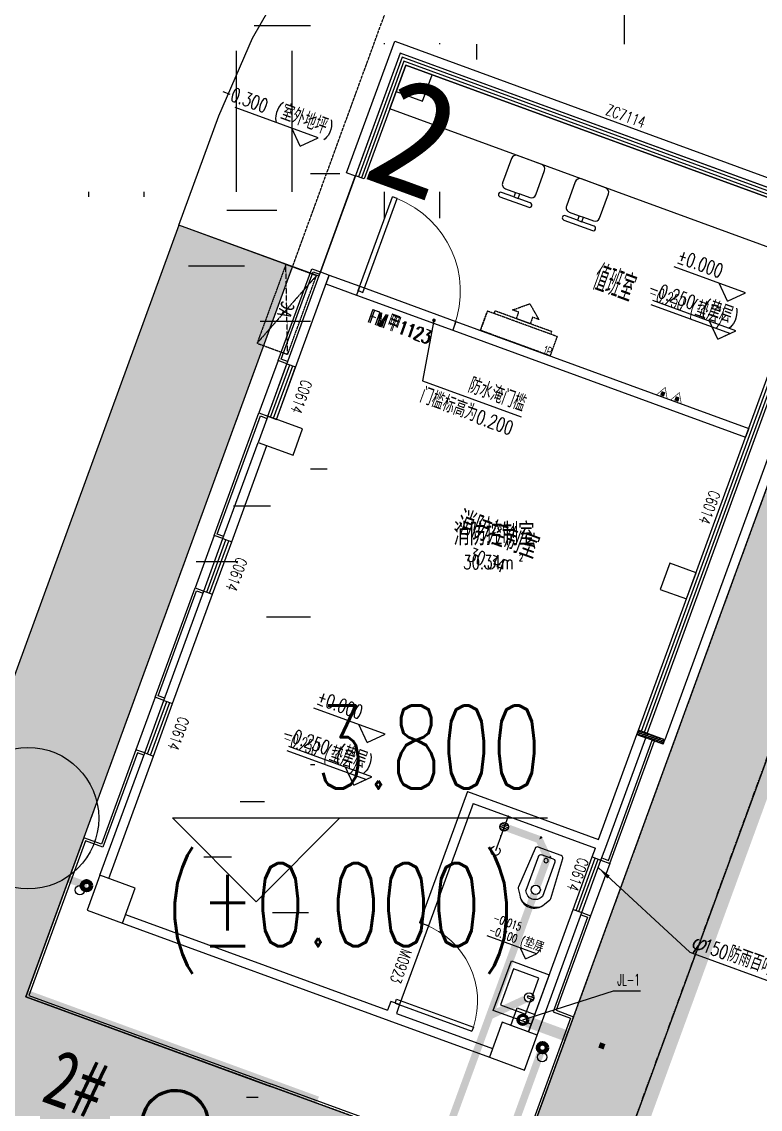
# Model space of a CAD drawing. Extents: x -111898 to 889894, y -2 to 1194865.
# Drawn here: x 686148 to 694082, y 794919 to 806599 of the extents above; entities that cross this region are included whole.
import ezdxf
from ezdxf.enums import TextEntityAlignment as Align

# ---------------------------------------------------------------- set-up
doc = ezdxf.new("R2010")
doc.units = 0
doc.header["$LTSCALE"] = 10
doc.header["$MEASUREMENT"] = 0
for name, pattern in [('10平面$0$124-SF$0$DASH', [0.35, 0.25, -0.1]), ('10平面$0$DASH', [0.35, 0.25, -0.1]), ('124-SF$0$DASH', [0.35, 0.25, -0.1]), ('CENTER', [50.800000000000004, 31.75, -6.35, 6.35, -6.35]), ('CONTINOUS', [0]), ('DASH', [0.35, 0.25, -0.1])]:
    doc.linetypes.add(name, pattern=pattern)
doc.layers.get('Defpoints').update_dxf_attribs({"color": 210})
for name, color, linetype in [('0-WALL', 252, 'Continuous'), ('1-单体污水', 50, 'Continuous'), ('1-单体雨水', 131, 'Continuous'), ('10平面$0$124-SF$0$J_EQPM_SMAL(空调室内外机)', 1, 'Continuous'), ('10平面$0$A-AXIS-ELEV', 4, 'Continuous'), ('10平面$0$A-CURTAIN', 134, 'Continuous'), ('10平面$0$A-DRAIN', 142, 'Continuous'), ('10平面$0$A-FURN', 55, 'Continuous'), ('10平面$0$A-HATCH-2', 251, 'Continuous'), ('10平面$0$A-HRAIL', 173, 'Continuous'), ('10平面$0$A-LIN-V', 9, 'Continuous'), ('10平面$0$A-LVTRY', 212, 'Continuous'), ('10平面$0$A-TEXT', 61, 'Continuous'), ('10平面$0$A-WINDOW', 140, 'Continuous'), ('10平面$0$A-防火门', 1, 'Continuous'), ('10平面$0$AS-COLN', 6, 'Continuous'), ('10平面$0$AS-WALL', 40, 'Continuous'), ('10平面$0$宿舍-1i$0$单元1$0$LVTRY', 6, 'Continuous'), ('124-SF$0$J_EQPM_SMAL(空调室内外机)', 252, 'Continuous'), ('A-AXIS-ELEV', 4, 'Continuous'), ('A-HATCH-1', 8, 'Continuous'), ('A-HRAIL', 173, 'Continuous'), ('A-TEXT', 61, 'Continuous'), ('A-防火门', 252, 'Continuous'), ('DIM_给水', 3, 'Continuous'), ('EQUIP_地漏', 7, 'Continuous'), ('FM_ZF消防', 1, 'Continuous'), ('SB_ZF污水', 2, 'Continuous'), ('SB_ZF消火栓', 10, 'Continuous'), ('WALL', 252, 'Continuous')]:
    doc.layers.add(name, color=color, linetype=linetype)
for name, color, linetype, lineweight in [('GPS-ZF污水', 2, 'TG_W', 60), ('GPS-ZF给水', 3, 'TG_J', 60), ('LG-ZF给水', 3, 'Continuous', 60), ('LG-ZF雨水', 4, 'Continuous', 60)]:
    doc.layers.add(name, color=color, linetype=linetype, lineweight=lineweight)
doc.styles.add('-宋体', font='', dxfattribs={"width": 0.75})
doc.styles.add('10平面$0$124-SF$0$-宋体', font='')
doc.styles.add('10平面$0$124-SF$0$Standard', font='gbenor.shx', dxfattribs={"bigfont": 'gbcbig.shx'})
doc.styles.add('10平面$0$_TCH_DIM', font='SIMPLEX', dxfattribs={"bigfont": 'GBCBIG'})
doc.styles.add('10平面$0$_TCH_SPACE', font='SIMPLEX', dxfattribs={"height": 5, "bigfont": 'GBCBIG'})
doc.styles.add('10平面$0$_TCH_WINDOW', font='SIMPLEX', dxfattribs={"height": 3.5, "bigfont": 'GBCBIG'})
doc.styles.add('124-SF$0$-宋体', font='')
doc.styles.add('124-SF$0$Standard', font='gbenor.shx', dxfattribs={"bigfont": 'gbcbig.shx'})
doc.styles.add('_TCH_DIM', font='SIMPLEX.shx', dxfattribs={"width": 0.75, "bigfont": 'hztxt.shx'})
doc.styles.add('_TCH_SPACE', font='SIMPLEX', dxfattribs={"bigfont": 'GBCBIG'})
doc.styles.add('_TCH_WINDOW', font='SIMPLEX', dxfattribs={"height": 3.5, "bigfont": 'GBCBIG'})
doc.styles.add('_TWT_SERIAL', font='SIMPLEX', dxfattribs={"width": 0.8, "height": 3, "bigfont": 'HZTXT'})
doc.styles.add('A-STANDARD', font='SIMPLEX', dxfattribs={"bigfont": 'GBCBIG'})
doc.styles.add('TG_LINETYPE', font='SIMPLEX', dxfattribs={"width": 0.8, "height": 3.5, "bigfont": 'HZTXT'})
doc.styles.add('黑体', font='', dxfattribs={"height": 12})
doc.styles.get('-宋体').set_extended_font_data('SimSun')
doc.styles.get('10平面$0$124-SF$0$-宋体').set_extended_font_data('SimSun')
doc.styles.get('124-SF$0$-宋体').set_extended_font_data('SimSun')
doc.styles.get('黑体').set_extended_font_data('SimHei')
doc.linetypes.add('TG_J', pattern='A,2,-0.3,["J",TG_LINETYPE,S=0.1,R=0,X=-0.23,Y=-0.15],0', length=2.3)
doc.linetypes.add('TG_W', pattern='A,2,-0.3,["W",TG_LINETYPE,S=0.1,R=0,X=-0.23,Y=-0.15],0', length=2.3)
pattern_1 = [(359.7997433640027, (-824318.4315037844, 704905.547007917), (1605.582436069864, 1594.398018370558), [240, -48, 64, -48, 240, -960]), (359.7997433640027, (-824398.2632298586, 704953.8263224349), (1605.582436069864, 1594.398018370558), [160, -120, 240, -120, 160, -800]), (359.7997433640027, (-823836.0297703859, 705591.8651379333), (1605.582436069864, 1594.398018370558), [200, -80, 200, -1120]), (359.7997433640027, (-824634.9064412233, 705914.6592878089), (1605.582436069864, 1594.398018370558), [80, -160, 80, -1280]), (89.79974336400268, (-824474.9074177858, 705914.1000703559), (-1594.398018370558, 1605.582436069864), [143.9999999999999, -1456]), (89.79974336400268, (-823998.2656712648, 704952.4282678352), (-1594.398018370558, 1605.582436069864), [159.9999999999999, -1440]), (89.79974336400268, (-823596.0312352297, 705591.0263069854), (-1594.398018370558, 1605.582436069864), [159.9999999999999, -1440]), (44.79974336400269, (-823790.3228688356, 704935.7013820396), (5.59220884975889, 1599.99022725065), [160, -2102.7416992]), (134.7997433640026, (-824206.3203282473, 704937.1553562866), (-1599.99022725065, 5.59220884975889), [160, -2102.741699199999]), (63.23469218400269, (-823838.2946248171, 704943.8691028343), (5.59220893125007, 1599.990227220076), [160, -3417.7087632]), (75.76349989400268, (-823918.2661595461, 704952.1486643539), (5.592208906717815, 1599.990226980322), [159.9999999999999, -6436.969001599997]), (75.76349989400268, (-823516.0317235109, 705590.7466996894), (5.592208906717815, 1599.990226980322), [127.9999999999999, -6468.969001599997]), (75.76349989400268, (-824442.9076237795, 705913.9882301078), (5.592208906717815, 1599.990226980322), [112, -6484.969001599996]), (103.8359868340026, (-824078.2651829836, 704952.707878469), (5.592208790911286, 1599.990226980727), [160, -6436.9690016]), (103.8359868340026, (-823676.0307545778, 705591.3059200034), (5.592208790911286, 1599.990226980727), [128, -6468.9690016]), (103.8359868340026, (-824506.9072194216, 705914.2119125114), (5.592208790911286, 1599.990226980727), [112, -6484.969001599999]), (116.3647945640027, (-824158.2926564333, 704944.987541555), (5.592208209553519, 1599.990227222598), [159.9999999999999, -3417.706876319998])]

# ---------------------------------------------------------------- blocks, each defined once
blk = doc.blocks.new('10平面$0$空调室外机')
at = {"layer": '10平面$0$124-SF$0$J_EQPM_SMAL(空调室内外机)', "linetype": '10平面$0$124-SF$0$DASH', "ltscale": 0.5}
for p, q in [((2034886.962285408, 1697910.278776126), (2035786.962285408, 1697560.278776126)), ((2034886.962285408, 1697560.278776126), (2035786.962285408, 1697910.278776126))]:
    blk.add_line(p, q, dxfattribs=at)
blk.add_lwpolyline([(2034886.962285408, 1697910.278776126), (2035786.962285408, 1697910.278776126), (2035786.962285408, 1697560.278776126), (2034886.962285408, 1697560.278776126)], close=True, dxfattribs=at)
at = {"layer": '10平面$0$124-SF$0$J_EQPM_SMAL(空调室内外机)', "ltscale": 0.5, "style": '10平面$0$124-SF$0$-宋体', "width": 0.8}
blk.add_text('AC', height=150, dxfattribs=at).set_placement((2035248.382306014, 1697653.623759052))
blk = doc.blocks.new('10平面$0$壁挂式空调室内机')
at = {"layer": '10平面$0$124-SF$0$J_EQPM_SMAL(空调室内外机)', "linetype": '10平面$0$124-SF$0$DASH', "ltscale": 0.5}
for p, q in [((2036016.637841095, 1699011.875283499), (2035816.637841095, 1699011.875283494)), ((2036016.637841095, 1699011.875283499), (2036016.637841103, 1698211.87528344)), ((2036016.637841103, 1698211.87528344), (2035816.637841118, 1698211.875283553))]:
    blk.add_line(p, q, dxfattribs=at)
for points in [[(2035796.637841111, 1698211.875283463), (2036016.637841111, 1698211.87528347), (2036016.637841087, 1699011.87528347), (2035796.637841087, 1699011.875283463)], [(2035691.637841094, 1698761.87528346), (2035691.637841096, 1698690.78153346), (2035766.637841096, 1698690.781533462), (2035766.637841101, 1698532.969033462), (2035691.637841101, 1698532.96903346), (2035691.637841103, 1698461.87528346), (2035566.637841099, 1698611.875283456)]]:
    blk.add_lwpolyline(points, close=True, dxfattribs=at)
blk.add_lwpolyline([(2035796.637841089, 1698936.875283463), (2035766.637841089, 1698936.875283462), (2035766.637841108, 1698286.875283462), (2035796.637841108, 1698286.875283463)], dxfattribs=at)
at = {"layer": '10平面$0$124-SF$0$J_EQPM_SMAL(空调室内外机)', "linetype": '10平面$0$124-SF$0$DASH', "ltscale": 0.5, "style": '10平面$0$124-SF$0$Standard', "width": 0.6999999999534339}
blk.add_text('1P', height=100, rotation=90, dxfattribs=at).set_placement((2036025.327645134, 1698967.411174855), align=Align.CENTER)
blk = doc.blocks.new('10平面$0$$DorLib2D$00000001')
for p, q in [((0.45, 0.9750000000000001), (0.5000000000000002, 0.9750000000000001)), ((0.45, 0), (0.45, 0.9750000000000001)), ((0.5, 0), (0.5, 0.9750000000000001)), ((0.5, 0), (0.45, 0))]:
    blk.add_line(p, q)
at = {"lineweight": 13}
blk.add_arc((0.475, 0), 0.975, 91.4692835813538, 180, dxfattribs=at)
blk = doc.blocks.new('10平面$0$$plan$00003701')
at = {"layer": '10平面$0$A-LVTRY'}
for points in [[(-283.0499999998137, -432.9000000001397), (-283.0499999998137, -2.328306436538696e-10), (283.0499999998137, 0), (283.0499999998137, -432.9000000001397), (-283.0499999998137, -432.9000000001397)], [(9.848663094104268, -93.18464571450022), (-211.9108351907344, -93.18464563391535)], [(-211.9108351907344, -93.18464563391535), (-211.9108351902105, -382.1119909849986), (200.2446448723786, -382.1119909849949), (200.2446448723204, -93.18464563414454), (29.044945600559, -93.18464571426739)], [(9.848663094162475, -66.09770682480303), (9.848663094104268, -139.4581649145402), (29.04494560102466, -139.4581649145402), (29.04494560061721, -66.0977068245702), (9.848663094162475, -66.09770682480303)]]:
    blk.add_lwpolyline(points, dxfattribs=at)
blk = doc.blocks.new('10平面$0$宿舍-1i$0$单元1$0$$lvtry$00000168')
at = {"color": 0}
blk.add_line((0, 0), (-3.637978807091713e-12, -394.9999999999964), dxfattribs=at)
blk.add_arc((-3.637978807091713e-12, -394.9999999999964), 50, 121.0331935237847, 58.96680647621535, dxfattribs=at)
for p in [(-3.637978807091713e-12, 0), (0, -222.5000000049986)]:
    blk.add_point(p, dxfattribs=at)
blk = doc.blocks.new('10平面$0$$plan$00002873')
at = {"layer": '10平面$0$A-LVTRY'}
for p, q in [((-91.74264005851, -90.70524271274917), (-91.74264005851, -481.9258925318718)), ((-65.74264005851, -64.70524271274917), (69.33082486642525, -64.70524271274917)), ((95.33082486642525, -90.70524271274917), (95.33082486642525, -481.9258925318718))]:
    blk.add_line(p, q, dxfattribs=at)
blk.add_lwpolyline([(140.391119285021, -552.3944019381888, -0.6247360297586834), (-140.4005137621425, -552.394401939353), (-180.6426270552911, -489.2065461962484, -0.1587596697693798), (-184.6412568604574, -473.3177962994669), (-158.2838116269559, -24.07783282850869, -0.3927027138453407), (-132.3549614138901, 0), (132.3455669363029, 0, -0.3927027137429135), (158.2744171484374, -24.07783281942829), (184.6318623828702, -473.3177963043563, -0.1616572167524442), (180.6332325772382, -489.2065461962484)], format="xyb", close=True, dxfattribs=at)
blk.add_circle((2.141822918783873, -106.7492647957988), 23.13880562599225, dxfattribs=at)
for centre, radius, start, end in [((-65.74264005851, -90.70524271274917), 26.00000000000182, 90, 180), ((69.33082486642525, -90.705242712982), 26.00000000010368, 0, 90), ((1.79409240372479, -446.7711158494931), 99.924864990203, 200.5981914226842, 339.4018085773158), ((-0.004697239026427269, -421.7118973718025), 206.9603543280995, 240.0293184804837, 299.9706815195163)]:
    blk.add_arc(centre, radius, start, end, dxfattribs=at)
blk = doc.blocks.new('10平面$0$$plan$00002451')
at = {"layer": '10平面$0$A-FURN'}
for p, q in [((25.26792000001296, -50.53584000002593), (-25.26792000001296, -50.53584000002593)), ((25.26792000001296, -101.0716800000519), (-25.26792000001296, -101.0716800000519))]:
    blk.add_line(p, q, dxfattribs=at)
blk.add_lwpolyline([(-25.26792000001296, -50.53584000002593), (-25.26792000001296, -101.0716800000519), (-138.9735600000713, -101.0716800000519, 0.414213562373095), (-189.5094000000972, -151.6075200000778), (-189.5094000000972, -429.5546400002204, 0.414213562373095), (-138.9735600000713, -480.0904799997807), (138.9735600000713, -480.0904799997807, 0.414213562373095), (189.5094000000972, -429.5546400002204), (189.5094000000972, -151.6075200000778, 0.414213562373095), (138.9735600000713, -101.0716800000519), (25.26792000001296, -101.0716800000519), (25.26792000001296, -50.53584000002593), (164.2414800000843, -50.53584000002593, 0.9999999999999999), (164.2414800000843, 0), (-164.2414800000843, 0, 0.9999999999999999), (-164.2414800000843, -50.53584000002593)], format="xyb", close=True, dxfattribs=at)
blk = doc.blocks.new('A$C45D56988')
at = {"layer": 'SB_ZF消火栓', "linetype": 'Continuous'}
h = blk.add_hatch(dxfattribs=at)
h.set_pattern_fill('ANSI31', color=256, scale=129.3304319997598, angle=270, style=0)
h.set_pattern_definition([(44.99999999999999, (-18467.83556752148, -6006.071650836078), (11.43130318510198, -11.43130318510198), [])])
h.paths.add_polyline_path([(169.7347523299104, 29.16247306582227), (169.7347523299104, 113.239785564554), (95.15624567508348, 113.239785564554), (95.15624567508348, 29.16247306582227)])
h = blk.add_hatch(dxfattribs=at)
h.set_pattern_fill('ANSI31', color=256, scale=129.3304319997598, angle=270, style=0)
h.set_pattern_definition([(44.99999999999999, (-18145.29467360777, -6006.071650836078), (11.43130318510198, -11.43130318510198), [])])
h.paths.add_polyline_path([(492.2756462436228, 29.16247306582227), (492.2756462436228, 113.239785564554), (417.6971395883302, 113.239785564554), (417.6971395883302, 29.16247306582227)])
for points, const_width in [([(253.8434293688333, 6.466528988952632), (132.5219146713207, 216.6015564965637), (11.20039997334243, 6.466528988952632), (253.8434293688333, 6.466528988952632), (132.5219146713207, 216.6015564965637)], 12.93304319997598), ([(169.7347523299104, 29.16247306582227), (169.7347523299104, 113.239785564554), (95.15624567508348, 113.239785564554), (95.15624567508348, 29.16247306582227), (169.7347523299104, 29.16247306582227)], 7.759825919985592), ([(576.3843232823128, 6.466528988952632), (455.0628085848002, 216.6015564965637), (333.7412938870548, 6.466528988952632), (576.3843232823128, 6.466528988952632), (455.0628085848002, 216.6015564965637)], 12.93304319997598), ([(492.2756462436228, 29.16247306582227), (492.2756462436228, 113.239785564554), (417.6971395883302, 113.239785564554), (417.6971395883302, 29.16247306582227), (492.2756462436228, 29.16247306582227)], 7.759825919985592)]:
    blk.add_lwpolyline(points, dxfattribs=dict(at, const_width=const_width))
blk = doc.blocks.new('空调室外机')
at = {"layer": '124-SF$0$J_EQPM_SMAL(空调室内外机)', "linetype": '124-SF$0$DASH', "ltscale": 0.5}
for p, q in [((2034886.962285408, 1697910.278776126), (2035786.962285408, 1697560.278776126)), ((2034886.962285408, 1697560.278776126), (2035786.962285408, 1697910.278776126))]:
    blk.add_line(p, q, dxfattribs=at)
blk.add_lwpolyline([(2034886.962285408, 1697910.278776126), (2035786.962285408, 1697910.278776126), (2035786.962285408, 1697560.278776126), (2034886.962285408, 1697560.278776126)], close=True, dxfattribs=at)
at = {"layer": '124-SF$0$J_EQPM_SMAL(空调室内外机)', "ltscale": 0.5, "style": '124-SF$0$-宋体', "width": 0.8}
blk.add_text('AC', height=150, dxfattribs=at).set_placement((2035248.382306014, 1697653.623759052))
blk = doc.blocks.new('壁挂式空调室内机')
at = {"layer": '124-SF$0$J_EQPM_SMAL(空调室内外机)', "linetype": '124-SF$0$DASH', "ltscale": 0.5}
for p, q in [((2036016.637841095, 1699011.875283499), (2035816.637841095, 1699011.875283494)), ((2036016.637841095, 1699011.875283499), (2036016.637841103, 1698211.87528344)), ((2036016.637841103, 1698211.87528344), (2035816.637841118, 1698211.875283553))]:
    blk.add_line(p, q, dxfattribs=at)
for points in [[(2035796.637841111, 1698211.875283463), (2036016.637841111, 1698211.87528347), (2036016.637841087, 1699011.87528347), (2035796.637841087, 1699011.875283463)], [(2035691.637841094, 1698761.87528346), (2035691.637841096, 1698690.78153346), (2035766.637841096, 1698690.781533462), (2035766.637841101, 1698532.969033462), (2035691.637841101, 1698532.96903346), (2035691.637841103, 1698461.87528346), (2035566.637841099, 1698611.875283456)]]:
    blk.add_lwpolyline(points, close=True, dxfattribs=at)
blk.add_lwpolyline([(2035796.637841089, 1698936.875283463), (2035766.637841089, 1698936.875283462), (2035766.637841108, 1698286.875283462), (2035796.637841108, 1698286.875283463)], dxfattribs=at)
at = {"layer": '124-SF$0$J_EQPM_SMAL(空调室内外机)', "linetype": '124-SF$0$DASH', "ltscale": 0.5, "style": '124-SF$0$Standard', "width": 0.6999999999534339}
blk.add_text('1P', height=100, rotation=90, dxfattribs=at).set_placement((2036025.327645134, 1698967.411174855), align=Align.CENTER)
blk = doc.blocks.new('2#')
at = {"layer": 'GPS-ZF污水', "linetype": 'CONTINOUS', "const_width": 150}
blk.add_lwpolyline([(-20410.67418328507, 50273.95863668664), (-15610.67418328507, 50273.95863668664), (-15610.67418328507, 51623.95863668664), (-20410.67418328507, 51623.95863668664), (-20410.67418328507, 50273.95863668664)], dxfattribs=at)
at = {"layer": 'GPS-ZF污水', "linetype": 'CONTINOUS'}
for centre in [(-19162.59780835731, 50900.6091889939), (-16887.65845992158, 50900.6091889939)]:
    blk.add_ellipse(centre, major_axis=(352.6904729727191, -8.790351341670155), ratio=0.9999999999902313, start_param=3.166511194156282, end_param=9.449696501335868, dxfattribs=at)
at = {"layer": 'GPS-ZF污水', "linetype": 'CONTINOUS', "style": '-宋体', "width": 0.75}
blk.add_text('2#', height=604.2194092827003, dxfattribs=at).set_placement((-18338.44728108965, 50629.81699717286))
blk = doc.blocks.new('$TwtSys$00000147')
blk.add_circle((0, 0, 1e-08), 25)
blk = doc.blocks.new('$TwtSys$00000141')
for p, q in [((-94.19606303561523, 7.672111694559135), (-10.08309029082739, 91.78508443935061)), ((-94.19606303561523, 7.672111694559135), (-10.08309029082739, 91.78508443935061)), ((-87.21916889109707, -35.05448014085778), (35.05448014085778, 87.21916889110071)), ((-87.21916889109707, -35.05448014085778), (35.05448014085778, 87.21916889110071)), ((-66.46803743153214, -66.46803743153941), (66.46803743153214, 66.46803743153214)), ((-66.46803743153214, -66.46803743153578), (66.46803743153214, 66.46803743153214)), ((-32.35611368903483, -87.061266563549), (87.58274635417911, 32.87759347966494)), ((-32.35611368903483, -87.061266563549), (87.58274635417911, 32.87759347966858)), ((11.43110768805855, -92.25951895252001), (92.2594807012465, -11.43114593933933)), ((11.43110768805855, -92.25951895252001), (92.2594807012465, -11.43114593933933))]:
    blk.add_line(p, q)
blk.add_circle((0, 0), 94)
blk.add_circle((0, 0), 94)
blk = doc.blocks.new('$DorLib2D$00000001')
for p, q in [((0.45, 0.9750000000000001), (0.5000000000000002, 0.9750000000000001)), ((0.45, 0), (0.45, 0.9750000000000001)), ((0.5, 0), (0.5, 0.9750000000000001)), ((0.5, 0), (0.45, 0))]:
    blk.add_line(p, q)
at = {"lineweight": 13}
blk.add_arc((0.475, 0), 0.975, 91.4692835813538, 180, dxfattribs=at)

msp = doc.modelspace()

# ---------------------------------------------------------------- hatches: boundary and pattern name
at = {"layer": '0-WALL'}
h = msp.add_hatch(dxfattribs=at)
h.set_pattern_fill('草坪或沼泽', color=8, scale=400, angle=-0.2002566359973439)
h.set_pattern_definition(pattern_1)
h.paths.add_polyline_path([(696130.9834971312, 804098.6092232452), (669562.3317484739, 731379.5407980666), (607880.4317393187, 745535.2408012138), (522571.7317423704, 770781.3408015952), (445339.5305857542, 792957.0411266075), (609790.2715296629, 1011755.571234582), (618487.2317499998, 1023194.240804552), (653205.5602946165, 1069507.994380353), (721439.1645960691, 1038957.865692495), (738262.8392176512, 1027590.633263944), (761400.8906626585, 1017231.068407415), (768403.0373148802, 1001909.039001821), (737294.4321665647, 916764.0039232955), (736355.159835327, 917107.1766289459), (742257.7525400999, 933262.6513088928), (741788.3103785398, 933434.1667593704), (745346.3128580931, 941716.1195210204), (767322.9124293211, 1001866.694767831), (760648.0976023558, 1016472.459882139), (737774.940757263, 1026713.423886179), (720951.2661433103, 1038080.656313299), (653526.3374400022, 1068268.717893957), (619285.3326334837, 1022591.707346319), (610587.9901041868, 1011152.535033582), (447011.6206202391, 793517.3390973792), (522851.6122126463, 771741.3842314468), (608134.4033274534, 746502.951664804), (668925.8997263792, 732551.5950192199), (695191.7112116697, 804441.7819131599)])
h.paths.add_polyline_path([(702359.4512476805, 821146.0821222053), (701420.1789317015, 821489.2548226104), (703324.3013834837, 826702.5604351745), (702855.2264628294, 826873.8858402953), (706411.9311594847, 835156.2378467307), (730109.5336604002, 900012.7405880676), (731048.8059763792, 899669.5678838477)])
h = msp.add_hatch(dxfattribs=at)
h.set_pattern_fill('草坪或沼泽', color=8, scale=400, angle=-0.2002566359973439)
h.set_pattern_definition(pattern_1)
h.paths.add_polyline_path([(667829.8255686644, 733631.1249302612), (662663.8281321409, 735518.5746630416), (662282.1597056272, 734473.9384783492), (668671.3268809202, 733020.4167031036), (691075.742949951, 794340.5003160224), (686191.5264277342, 796124.9983352409), (689057.0182337645, 803967.9224685417), (687835.5472941282, 804414.1993244872), (683254.1888117674, 791874.9145983444), (688420.18764447, 789987.4643520103)])
at = {"layer": '1-单体污水'}
for points in [[(691706.7266916606, 797815.3240893547), (691720.453598525, 797852.8949827859), (691736.0159725179, 797847.2091116706)], [(691706.7266916606, 797815.3240893547), (691742.9997142238, 797832.1843337051), (691736.0159725179, 797847.2091116706)], [(691796.1416391326, 797622.9573391954), (691832.4146617336, 797639.8175834648), (691839.398403435, 797624.792806328)], [(691796.1416391326, 797622.9573391954), (691833.712532737, 797609.2304327262), (691839.398403435, 797624.792806328)]]:
    msp.add_hatch(color=256, dxfattribs=at).paths.add_polyline_path(points)
at = {"layer": '10平面$0$A-HATCH-2'}
h = msp.add_hatch(dxfattribs=at)
h.set_pattern_fill('ANSI32', color=256, scale=5, angle=-20.0702885654069)
h.set_pattern_definition([(24.92971143459308, (583828.1899790647, 187098.5430387245), (-10.03711437821518, 21.59378362419671), []), (24.92971143459308, (583838.7336192015, 187094.6908138976), (-10.03711437821518, 21.59378362419671), [])])
h.paths.add_polyline_path([(692757.4111628416, 798943.2544292198), (693039.1880564573, 798840.304384111), (693056.3466868284, 798887.268000959), (692774.5697932127, 798990.2180460677)])
at = {"layer": '10平面$0$A-WINDOW'}
for points in [[(690595.3754649046, 803384.9391463981, 0.9999999999999999), (690557.8045725706, 803398.6660531745, 0.9999999999999999)], [(692341.7221674803, 797514.1195090995), (692438.3278651121, 797397.6405814872), (692465.4714884642, 797427.0212501273)]]:
    msp.add_hatch(color=256, dxfattribs=at).paths.add_polyline_path(points, flags=17)
at = {"layer": 'A-HATCH-1'}
h = msp.add_hatch(dxfattribs=at)
h.set_pattern_fill('EARTH', color=256, scale=500)
h.set_pattern_definition([(0, (-40587605876.73991, -3379392106.176854), (1587.5, 1587.5), [1587.5, -1587.5]), (0, (-40587605876.73991, -3379391510.864359), (1587.5, 1587.5), [1587.5, -1587.5]), (0, (-40587605876.73991, -3379390915.551857), (1587.5, 1587.5), [1587.5, -1587.5]), (90, (-40587605678.30243, -3379390717.11435), (-1587.5, 1587.5), [1587.5, -1587.5]), (90, (-40587605082.98991, -3379390717.114352), (-1587.5, 1587.5), [1587.5, -1587.5]), (90, (-40587604487.67741, -3379390717.114357), (-1587.5, 1587.5), [1587.5, -1587.5])])
h.paths.add_polyline_path([(696130.9834971312, 804098.6092303977), (690214.007415283, 806260.4366644607), (689338.7996210936, 803864.9707807289), (687835.548720825, 804414.1987351165), (688264.5146937254, 805588.2893871055), (688627.5196528318, 806421.4073189483), (688970.3954157713, 807023.4051960693), (689663.6062464598, 807951.9919289337), (690421.1539530638, 808702.9388107047), (691187.1501459959, 809280.264864801), (691757.5626978758, 809620.3163684593), (692805.548102844, 810084.3203695999), (694078.7608942869, 810412.8974393592), (695305.4399561766, 810514.493260263), (696471.8659052732, 810423.8042148338), (697509.0350031736, 810184.5776294456), (698254.9793619993, 809912.0392612205)])
at = {"layer": 'GPS-ZF给水'}
for points in [[(692341.5618821789, 795581.8146045073), (692362.1522416983, 795638.170944727), (692418.508582623, 795617.5805842702)], [(692341.5618821789, 795581.8146045073), (692397.9182215381, 795561.224242342), (692418.508582623, 795617.5805842702)]]:
    msp.add_hatch(color=256, dxfattribs=at).paths.add_polyline_path(points)

# ---------------------------------------------------------------- linework, layer by layer
at = {"layer": '0-WALL', "linetype": 'CENTER', "ltscale": 0.2}
msp.add_line((669562.3328623655, 731379.540407537), (768403.0384440306, 1001909.038600801), dxfattribs=at)
at = {"layer": '0-WALL'}
for p, q in [((688666.3831629637, 797147.3993791328), (687766.3831629637, 798047.3993791328)), ((687766.3831629637, 798047.3993791328), (691794.3657679441, 798047.3993791328)), ((688666.3831629637, 797147.3993791328), (689566.3831629637, 798047.3993791328))]:
    msp.add_line(p, q, dxfattribs=at)
at = {"layer": '0-WALL', "color": 1, "linetype": 'DASH', "ltscale": 3, "const_width": 300}
msp.add_lwpolyline([(768403.0373225096, 1001909.038998006), (761400.8906702879, 1017231.068400739), (738262.8392557981, 1027590.633249162), (721439.1646418455, 1038957.865673898), (653205.5602946165, 1069507.994380353), (618487.2317652586, 1023194.240795492), (609790.2715296629, 1011755.571232675), (445339.5306315306, 792957.0411118255), (522571.7317652586, 770781.3407930122), (607880.4317545774, 745535.2407964454), (669562.3317484739, 731379.5407966361)], close=True, dxfattribs=at)
at = {"layer": '0-WALL', "linetype": 'CENTER', "ltscale": 0.2}
msp.add_lwpolyline([(768403.0373225096, 1001909.038998006), (761400.8906702879, 1017231.068400739), (738262.8392557981, 1027590.633249162), (721439.1646418455, 1038957.865673898), (653205.5602946165, 1069507.994380353), (618487.2317652586, 1023194.240795492), (609790.2715296629, 1011755.571232675), (445339.5306315306, 792957.0411118255), (522571.7317652586, 770781.3407930122), (607880.4317545774, 745535.2407964454), (669562.3317484739, 731379.5407966361)], close=True, dxfattribs=at)
at = {"layer": '0-WALL'}
msp.add_lwpolyline([(522851.6122126463, 771741.3842314468), (608134.4033274534, 746502.951664804), (668925.8997263792, 732551.5950192199), (695191.7112116697, 804441.7819131599), (696130.9834971312, 804098.6092232452), (669562.3317484739, 731379.5407980666), (607880.4317393187, 745535.2408012138), (522571.7317423704, 770781.3408015952)], dxfattribs=at)
msp.add_lwpolyline([(667829.8255686644, 733631.1249302612), (662663.8281321409, 735518.5746630416), (662282.1597056272, 734473.9384783492), (668671.3268809202, 733020.4167031036), (691075.742949951, 794340.5003160224), (686191.5264277342, 796124.9983352409), (689057.0182337645, 803967.9224685417), (687835.5472941282, 804414.1993244872), (683254.1888117674, 791874.9145983444), (688420.18764447, 789987.4643520103)], close=True, dxfattribs=at)
at = {"layer": '1-单体污水', "const_width": 80}
for points in [[(691706.7266917112, 797815.3240894065), (691374.9746719131, 797936.5330533527)], [(691706.7266917112, 797815.3240894065), (691796.141639221, 797622.9573391662)], [(691796.141639221, 797622.9573391662), (691686.3263876885, 797322.3901910046)], [(691652.0091211842, 797228.4629573624), (691175.153357971, 795923.2965892539)], [(691552.7610622572, 796098.8143115444), (691175.153357971, 795923.2965892539)], [(691175.153357971, 795923.2965892539), (690627.5212564326, 794424.4136064781)]]:
    msp.add_lwpolyline(points, dxfattribs=at)
at = {"layer": '1-单体雨水', "const_width": 80}
for points in [[(686847.6619944456, 797319.3834952102), (685291.3605494383, 797887.994045137)], [(691723.0177604845, 795528.3522103387), (689766.4560313108, 790173.1929029212)]]:
    msp.add_lwpolyline(points, dxfattribs=at)
at = {"layer": '10平面$0$A-AXIS-ELEV'}
for p, q in [((693923.9271998289, 803687.3609088645), (693157.4809718016, 803967.3898071037)), ((693731.5604472044, 803597.9459589706), (693642.1454996946, 803790.3127096877)), ((693817.9914011839, 803278.9109657989), (692926.5581049803, 803604.6051591621)), ((693731.5604472044, 803597.9459589706), (693923.9271998289, 803687.3609088645)), ((693625.6246561888, 803189.4960163818), (693536.2097010496, 803381.8627666221)), ((693625.6246561888, 803189.4960163818), (693817.9914011839, 803278.9109657989)), ((690052.4517741087, 798948.143879293), (689286.0055460813, 799228.1727775321)), ((689860.0850214842, 798858.728929399), (689770.6700739744, 799051.0956801162)), ((689860.0850214842, 798858.728929399), (690052.4517741087, 798948.143879293)), ((689907.1401743772, 798490.2010496841), (689015.7068781736, 798815.8952430473)), ((689714.7734217527, 798400.7860997901), (689625.358474243, 798593.1528505073)), ((689714.7734217527, 798400.7860997901), (689907.1401743772, 798490.2010496841)), ((691676.7522425535, 796587.3636811958), (691147.5196680906, 796780.7241691337)), ((691561.3321986082, 796533.7147110687), (691507.6832270506, 796649.1347616897)), ((691561.3321986082, 796533.7147110687), (691676.7522425535, 796587.3636811958))]:
    msp.add_line(p, q, dxfattribs=at)
at = {"layer": '10平面$0$A-CURTAIN'}
for p, q in [((692156.4089503172, 797006.9124635444), (692226.8543772581, 796981.1745127426)), ((692164.9882731321, 797030.3942860351), (692258.9155039671, 796996.0770186172))]:
    msp.add_line(p, q, dxfattribs=at)
for points in [[(692370.8918681028, 797593.9576729522), (692464.8190989378, 797559.6404060111), (692945.2608256224, 798874.6216329322), (692945.2608256224, 798874.6216329322)], [(692379.4711832884, 797617.4394811378), (692449.9166102293, 797591.7015312896), (692921.7790217283, 798883.2009519325), (692921.7790217283, 798883.2009519325)], [(687374.6993479612, 798780.5749000297), (687003.9554209593, 797765.8393329368), (686816.1008067015, 797834.4739240394), (686191.6439661863, 796125.3197010742), (688821.6066737059, 795164.4361561523)], [(687389.6018290403, 798748.5137604461), (687018.8579096678, 797733.7782071815), (686831.00329541, 797802.4127987609), (686223.7050928953, 796140.2221926437), (688830.1859888914, 795187.9179643379)], [(692258.9155039671, 796996.0770186172), (691888.1715769651, 795981.3414443717), (692076.026191223, 795912.706859468), (691451.5693812254, 794203.5526264892), (688821.6066737059, 795164.4361561523)], [(692226.8543772581, 796981.1745127426), (691856.1104502562, 795966.4389523254), (692043.9650721434, 795897.8043674217), (691436.6668925169, 794235.6137517677), (688830.1859888914, 795187.9179643379)]]:
    msp.add_lwpolyline(points, dxfattribs=at)
at = {"layer": '10平面$0$A-DRAIN'}
msp.add_circle((691738.7373118284, 795479.1954487548), 50, dxfattribs=at)
at = {"layer": '10平面$0$A-FURN'}
msp.add_lwpolyline([(690102.0321192625, 805662.5571230636), (690273.6179041746, 806132.1917856918), (694782.125106323, 804484.9629734741), (694610.5393214109, 804015.3283113227), (694516.612090576, 804049.6455768333), (694516.612090576, 804049.6455768333)], close=True, dxfattribs=at)
at = {"layer": '10平面$0$A-LIN-V', "color": 8}
for p, q in [((695115.3825449827, 804522.9019736038), (693056.3466868284, 798887.268000959)), ((692464.8190989378, 797559.6403988586), (692258.9179682615, 796996.0834873901))]:
    msp.add_line(p, q, dxfattribs=at)
msp.add_lwpolyline([(689638.3712458494, 804975.3502420173), (690154.7004999998, 806388.5627020583), (695038.6139140013, 804604.1829994903), (694568.9775843504, 804775.7686651931)], dxfattribs=at)
at = {"layer": '10平面$0$A-WINDOW'}
for p, q in [((690576.5900187376, 803391.8025997863), (690452.8713068846, 802741.4918216453)), ((690452.8713068846, 802741.4918216453), (691514.2490458372, 802353.7067054496)), ((692757.1378855589, 798943.3542736755), (692774.5649943235, 798990.219799398)), ((693039.1880564573, 798840.304384111), (692757.406356323, 798943.2561849342)), ((693056.3466868284, 798887.268000959), (692774.5649866941, 798990.2198017822)), ((693039.1880564573, 798840.304384111), (693056.3466868284, 798887.268000959)), ((692071.0610117796, 797064.7115381942), (692276.9646143797, 797628.2749389396)), ((692276.9646143797, 797628.2749389396), (692370.891852844, 797593.9576719985)), ((692102.3700938108, 797053.272448896), (692308.2736964109, 797616.8358496414)), ((692133.6791682127, 797041.8333600746), (692339.5827708128, 797605.39676082)), ((692164.988250244, 797030.3942712531), (692370.891852844, 797593.9576719985)), ((692341.7221674803, 797514.1195090995), (693324.1058192137, 796606.5345782028)), ((692071.0610117796, 797064.7115381942), (692164.988250244, 797030.3942712531)), ((690515.8588633421, 796887.6626366363), (690207.0034632566, 796042.3175343261)), ((693324.1058192137, 796606.5345782028), (694902.083335388, 796030.0044935928))]:
    msp.add_line(p, q, dxfattribs=at)
for points in [[(694534.6604990843, 804681.8415316329), (690214.3106455687, 806260.3182820068), (689356.3846506956, 803912.1427763687)], [(694523.3357996824, 804650.8455446945), (690233.9819941404, 806217.9976242767), (689764.8690943602, 804934.0180891738)], [(694511.6679530027, 804618.910277246), (690254.2494425657, 806174.3945225463), (689796.804366577, 804922.3502629981)], [(694782.1249613645, 804484.9625633941), (690273.9207911375, 806132.0738652931), (689827.8003687742, 804911.025608419)], [(692774.5649943235, 798990.219799398), (694833.6009669187, 804625.853730558)], [(692805.560981262, 798978.8951014266), (694864.5969538572, 804614.5290321098)], [(692837.49623822, 798967.2272304283), (694896.5322108152, 804602.8611615882)], [(692868.4922251585, 798955.9025324569), (694927.5281977537, 804591.53646314)]]:
    msp.add_lwpolyline(points, dxfattribs=at)
at = {"layer": '10平面$0$A-防火门'}
for p, q in [((689778.748809326, 803757.8277472244), (690811.9483790281, 803380.3378075347)), ((689744.4315485838, 803663.9005135284), (690777.6311106565, 803286.4105738387))]:
    msp.add_line(p, q, dxfattribs=at)
at = {"layer": '10平面$0$AS-COLN'}
for points in [[(693110.4940943602, 800783.861803411), (693007.5422892454, 800502.0801027999), (693289.3239893797, 800399.1283019767), (693392.2757944944, 800680.9100025878)], [(691308.8375773313, 795852.6820524917), (691171.5685114744, 795476.9731186614), (691547.2774348143, 795339.7040547119), (691684.5465006712, 795715.4129885421)]]:
    msp.add_lwpolyline(points, close=True, dxfattribs=at)
at = {"layer": '10平面$0$AS-WALL'}
for p, q in [((690811.9483790281, 803380.3378075347), (693958.5106959227, 802230.7093552337)), ((690777.6311106565, 803286.4105738387), (693924.1934275511, 802136.7821215377)), ((693958.5106959227, 802230.7093552337), (693924.1934275511, 802136.7821215377)), ((692345.5991511228, 797816.1293977485), (692757.4063639524, 798943.25618255)), ((692757.4063639524, 798943.25618255), (692851.3335947874, 798908.9389141784)), ((692422.3677439573, 797734.8485134826), (692851.3335947874, 798908.9389141784)), ((690936.6906275633, 798330.8884090171), (690421.9316325071, 796921.9799035774)), ((690936.6906275633, 798330.8884090171), (692345.5991511228, 797816.1293977485)), ((690996.300597656, 798202.6439083801), (690515.8588633421, 796887.6626366363)), ((690996.300597656, 798202.6439083801), (692311.2818827513, 797722.2021645294)), ((692276.9646143797, 797628.2749389396), (692311.2818827513, 797722.2021645294)), ((692370.891852844, 797593.9576719985), (692422.3677439573, 797734.8485139594)), ((691590.6192698362, 795749.7302554832), (692071.0610117796, 797064.7115381942)), ((687263.308776367, 797011.3608354316), (690078.7589640501, 795982.7075632797)), ((691684.5465006712, 795715.4129885421), (692164.988250244, 797030.3942712531)), ((687228.9915079954, 796917.4336022125), (690091.405311096, 795871.6216963516)), ((690113.0762324217, 796076.6348012672), (690078.7589640501, 795982.7075632797)), ((690207.0034632566, 796042.3175343261), (690172.686194885, 795948.3902963386)), ((690172.686194885, 795948.3902963386), (691205.885779846, 795570.9003528343)), ((690091.405311096, 795871.6216963516), (691171.5685114744, 795476.9731191383))]:
    msp.add_line(p, q, dxfattribs=at)
at = {"layer": '10平面$0$AS-WALL', "linetype": '10平面$0$DASH'}
msp.add_lwpolyline([(686191.6439585569, 796125.3196843849), (691081.7368311766, 809509.6291097389), (696341.6622691038, 807587.8620480285), (691451.5693812254, 794203.5526274429)], close=True, dxfattribs=at)
at = {"layer": '10平面$0$AS-WALL'}
for points in [[(690811.9483790281, 803380.3378075347), (690777.6311106565, 803286.4105738387)], [(692276.9646143797, 797628.2749389396), (692370.891852844, 797593.9576719985)], [(692071.0610117796, 797064.7115381942), (692164.988250244, 797030.3942712531)], [(690515.8588633421, 796887.6626366363), (690421.9316325071, 796921.9799035774)], [(690207.0034632566, 796042.3175343261), (690113.0762324217, 796076.6348012672)]]:
    msp.add_lwpolyline(points, dxfattribs=at)
at = {"layer": 'A-AXIS-ELEV'}
for p, q in [((693753.8692100071, 803249.1059929607), (692909.3995263977, 803557.6415525079)), ((693625.6247095945, 803189.4960263954), (693566.0147430291, 803317.740526808)), ((693625.6247095945, 803189.4960263954), (693753.8692100071, 803249.1059929607)), ((689843.0179832004, 798460.3960754157), (688998.5482995909, 798768.9316349628)), ((689714.7734827879, 798400.78610885), (689655.1635162224, 798529.0306092626)), ((689714.7734827879, 798400.78610885), (689843.0179832004, 798460.3960754157))]:
    msp.add_line(p, q, dxfattribs=at)
at = {"layer": 'A-HATCH-1'}
msp.add_lwpolyline([(696130.9834971312, 804098.6092303977), (690214.007415283, 806260.4366644607), (689338.7996210936, 803864.9707807289), (687835.548720825, 804414.1987351165), (688264.5146937254, 805588.2893871055), (688627.5196528318, 806421.4073189483), (688970.3954157713, 807023.4051960693), (689663.6062464598, 807951.9919289337), (690421.1539530638, 808702.9388107047), (691187.1501459959, 809280.264864801), (691757.5626978758, 809620.3163684593), (692805.548102844, 810084.3203695999), (694078.7608942869, 810412.8974393592), (695305.4399561766, 810514.493260263), (696471.8659052732, 810423.8042148338), (697509.0350031736, 810184.5776294456), (698254.9793619993, 809912.0392612205)], close=True, dxfattribs=at)
at = {"layer": 'Defpoints'}
msp.add_lwpolyline([(691590.6193385008, 795749.7302612052), (691402.7648692015, 795818.3647950874), (691471.3994059446, 796006.2192620025), (691659.2538676145, 795937.5847281204)], close=True, dxfattribs=at)
at = {"layer": 'DIM_给水'}
for p, q in [((691531.0076975706, 795877.9587935195, 3000), (692504.1121897581, 796189.3673795448)), ((692504.1121897581, 796189.3673795448), (692795.3786656869, 796189.3673795448))]:
    msp.add_line(p, q, dxfattribs=at)
at = {"layer": 'FM_ZF消防'}
msp.add_circle((686214.4244150999, 798044.7592796073), 760.1225717542178, dxfattribs=at)
at = {"layer": 'GPS-ZF给水', "ltscale": 0.1, "const_width": 120}
for points in [[(691577.9713129881, 795860.8001598106), (692341.5618815306, 795581.8146046386)], [(689733.3374323728, 788443.0379570709), (692341.5618815306, 795581.8146027313)]]:
    msp.add_lwpolyline(points, dxfattribs=at)
at = {"layer": 'LG-ZF给水', "linetype": 'Continuous'}
msp.add_circle((691531.0076975706, 795877.9587935195), 50, dxfattribs=at)
at = {"layer": 'LG-ZF雨水', "linetype": 'Continuous'}
for centre, radius in [((686842.664245117, 797319.3834909187), 55), ((686842.664245117, 797319.3834909187), 40), ((691741.8922648313, 795580.0121864066), 55), ((691741.8922648313, 795580.0121864066), 40)]:
    msp.add_circle(centre, radius, dxfattribs=at)
at = {"layer": 'WALL', "color": 8}
for p, q in [((689330.4215769651, 805351.5890253768), (688438.9882807615, 805677.28321874)), ((689138.05483197, 805262.1740754829), (689048.6398768309, 805454.5408262)), ((689138.05483197, 805262.1740754829), (689330.4215769651, 805351.5890253768)), ((689355.5391535643, 803912.4516862617), (689733.0290903929, 804945.6512545333)), ((689732.2985300901, 804941.0331066833), (689638.3712458494, 804975.3502420173)), ((689827.8003687742, 804911.025608419), (689733.8730921629, 804945.342743753)), ((689036.8034129026, 803038.3975352035), (689355.9522852781, 803912.2933377014)), ((689130.7330393675, 803004.0868028388), (689449.8842921141, 803877.98914039)), ((689355.9522852781, 803912.2933377014), (689449.8842921141, 803877.98914039)), ((689450.0034937742, 803877.9381827102), (689415.6862254026, 803784.0109490142)), ((689450.0034937742, 803877.9381827102), (689778.748809326, 803757.8277472244)), ((689415.6862254026, 803784.0109490142), (689744.4315485838, 803663.9005135284)), ((688789.8413538816, 802362.4560898528), (689036.8034129026, 803038.3975352035)), ((688883.7685847166, 802328.1388229118), (689130.7330393675, 803004.0868028388)), ((688901.8309779051, 802960.3245233283), (688695.9298472288, 802396.7676118598)), ((688789.9330286863, 802362.4152110801), (688995.75820874, 802926.0072563873)), ((688821.2436976316, 802350.9804781661), (689027.0688776853, 802914.5725239501)), ((688852.554366577, 802339.545745729), (689058.3795466307, 802903.137791513)), ((688883.8650355223, 802328.1110132919), (689089.690215576, 802891.703058599)), ((688995.75820874, 802926.0072563873), (689089.690215576, 802891.703058599)), ((688789.9330286863, 802362.4152110801), (688883.8650355223, 802328.1110132919)), ((688309.3996195677, 801047.4748290763), (688686.8895563963, 802080.6743897186)), ((688403.3268504026, 801013.1575616584), (688780.8167872312, 802046.3571227775)), ((688215.4880213621, 801081.7863744483), (688009.5868906858, 800518.2294629798)), ((688103.4960169676, 800483.9114283309), (688309.3996195677, 801047.4748290763)), ((688134.8050913694, 800472.4723390327), (688340.7086939695, 801036.0357397781)), ((688166.1141734007, 800461.0332502113), (688372.0177760008, 801024.5966509567)), ((688309.3996195677, 801047.4748290763), (688403.3268504026, 801013.1575616584)), ((688197.4232478025, 800449.5941613899), (688403.3268504026, 801013.1575616584)), ((687674.5301813963, 799309.8210176216), (688103.4960169676, 800483.9114283309)), ((687768.4574122312, 799275.5037502036), (688197.4232478025, 800449.5941613899)), ((688103.4960169676, 800483.9114283309), (688197.4232478025, 800449.5941613899)), ((687580.6029429319, 799344.1382859931), (687374.7018122557, 798780.5813745246)), ((687468.6265787962, 798746.2576168762), (687674.5301813963, 799309.8210176216)), ((687499.935653198, 798734.8185275779), (687705.8392557981, 799298.3819283233)), ((687531.2447352293, 798723.3794387565), (687737.1483378294, 799286.9428395019)), ((687562.5538096312, 798711.9403499351), (687768.4574122312, 799275.5037502036)), ((687674.5301813963, 799309.8210176216), (687768.4574122312, 799275.5037502036)), ((686988.1848368528, 797431.276334642), (687468.6265787962, 798746.2576168762)), ((687082.1120676878, 797396.9590677009), (687562.5538096312, 798711.9403499351)), ((687468.6265787962, 798746.2576326118), (687374.6993479612, 798780.5749000297)), ((687460.0472559812, 798722.7758101211), (687389.6018290403, 798748.5137604461)), ((687468.6265787962, 798746.2576168762), (687562.5538096312, 798711.9403499351))]:
    msp.add_line(p, q, dxfattribs=at)
for points in [[(690273.6178965452, 806132.1917785392), (690170.6660990599, 805850.4100784049), (690452.4477991941, 805747.4582771049), (690555.3995966795, 806029.239977716)], [(688789.8413538816, 802362.4560898528), (688686.8895563963, 802080.6743892417), (689062.5984873655, 801943.4053214774), (689165.5502848509, 802225.1870220886)], [(686988.1848368528, 797431.276334642), (686850.9157709959, 797055.5674079643), (687228.9915079954, 796917.4336031661), (687366.2605738523, 797293.1425298438)]]:
    msp.add_lwpolyline(points, close=True, dxfattribs=at)
for points in [[(688995.75820874, 802926.0072563873), (688901.8309779051, 802960.3245233283), (689262.4574122312, 803946.4600294814), (689356.3846506956, 803912.1427763687)], [(689004.337531555, 802949.4890645728), (688933.8921046141, 802975.2270148979), (689277.3599009397, 803914.3989046798), (689347.80533551, 803888.6609672294)], [(689778.748809326, 803757.8277472244), (689744.4315485838, 803663.9005135284)], [(688995.75820874, 802926.0072563873), (689089.690215576, 802891.703058599)], [(688309.4936671141, 801047.4404596076), (688215.5664286497, 801081.7577265487), (688696.0081705931, 802396.7389954315), (688789.9354090574, 802362.4217423187)], [(688318.0729822996, 801070.92226827), (688247.6275553587, 801096.6602181182), (688710.9106593016, 802364.677870153), (688781.3560938719, 802338.9399331794)], [(688309.3996195677, 801047.4748290763), (688403.3268504026, 801013.1575616584)], [(687674.5301737669, 799309.8210190521), (687580.6029429319, 799344.1382859931), (688009.5687785032, 800518.2286971794), (688103.4960169676, 800483.9114440666)], [(687683.1094889524, 799333.3028272376), (687612.6640696409, 799359.0407775627), (688024.4712672117, 800486.1675719009), (688094.916701782, 800460.4296349273)], [(688103.4960169676, 800483.9114283309), (688197.4232478025, 800449.5941613899)], [(687674.5301813963, 799309.8210176216), (687768.4574122312, 799275.5037502036)], [(687468.6265787962, 798746.2576168762), (687562.5538096312, 798711.9403499351)]]:
    msp.add_lwpolyline(points, dxfattribs=at)
msp.add_circle((686772.5159296873, 797272.3616970764), 50, dxfattribs=at)

# ---------------------------------------------------------------- block references
at = {"layer": '10平面$0$A-FURN', "rotation": 159.9297114345931}
for p in [(691439.80142926, 804662.6593211875), (692125.4702372435, 804412.1432727561)]:
    msp.add_blockref('10平面$0$$plan$00002451', p, dxfattribs=at)
at = {"layer": '10平面$0$A-HRAIL', "rotation": 249.9297114345931}
msp.add_blockref('10平面$0$壁挂式空调室内机', (-205303.2237706301, 3298438.253149866), dxfattribs=at)
at = {"layer": '10平面$0$A-LVTRY', "yscale": -1, "rotation": 159.929711434593}
msp.add_blockref('10平面$0$$plan$00002873', (691819.970267761, 797688.7770541892), dxfattribs=at)
at = {"layer": '10平面$0$A-LVTRY', "extrusion": (0, 0, -1), "xscale": -1, "zscale": -1, "rotation": 110.0702884266685}
msp.add_blockref('10平面$0$$plan$00003701', (-691717.403319824, 796096.7414196716), dxfattribs=at)
at = {"layer": '10平面$0$A-WINDOW', "xscale": 899.9999999999999, "yscale": 899.9999999999999, "zscale": 100, "rotation": 249.9297116167321}
msp.add_blockref('10平面$0$$DorLib2D$00000001', (690314.4675440672, 796482.1487187133), dxfattribs=at)
at = {"layer": '10平面$0$A-防火门'}
ref = msp.add_blockref('10平面$0$$DorLib2D$00000001', (690278.189963806, 803522.1191605316), dxfattribs=dict(at, xscale=-1100, yscale=1100, zscale=100, rotation=339.9297114345931))
ref.add_attrib('A0', 'FM', (689852.4231638792, 803374.2510102973), dxfattribs={"height": 148.75, "rotation": 339.9296723294286, "style": '10平面$0$_TCH_WINDOW', "width": 0.7058823529411765})
ref.add_attrib('A1', '甲', (690049.6703486326, 803302.1847494827), dxfattribs={"height": 176.2962962962963, "rotation": 339.9296723294286, "style": '10平面$0$_TCH_WINDOW'})
ref.add_attrib('A2', '1123', (690170.2103037718, 803258.144256948), dxfattribs={"height": 148.75, "rotation": 339.9296723294286, "style": '10平面$0$_TCH_WINDOW', "width": 0.7058823529411765})
at = {"layer": '10平面$0$宿舍-1i$0$单元1$0$LVTRY', "xscale": -1, "rotation": 339.9297114345931}
msp.add_blockref('10平面$0$宿舍-1i$0$单元1$0$$lvtry$00000168', (691372.0095362547, 798065.3748391853), dxfattribs=at)
at = {"layer": 'A-HRAIL', "xscale": -1, "rotation": 249.9297114489383}
msp.add_blockref('空调室外机', (-1604113.052444946, -525610.896641375), dxfattribs=at)
at = {"layer": 'A-HRAIL', "rotation": 249.9297114489383}
msp.add_blockref('壁挂式空调室内机', (-205303.2243352053, 3298438.252934812), dxfattribs=at)
at = {"layer": 'A-防火门', "xscale": -1100, "yscale": 1100, "zscale": 100, "rotation": 339.9297112679916}
msp.add_blockref('$DorLib2D$00000001', (690278.1900172117, 803522.1191705451), dxfattribs=at)
at = {"layer": 'EQUIP_地漏', "xscale": 0.5, "yscale": 0.5, "zscale": 0.5, "rotation": 339.9297114489383}
msp.add_blockref('$TwtSys$00000141', (691330.8288721922, 797952.662168859), dxfattribs=at)
at = {"layer": 'GPS-ZF污水', "rotation": 339.9297080198279}
msp.add_blockref('2#', (686191.0901942137, 741163.5053271041), dxfattribs=at)
at = {"layer": 'SB_ZF污水', "xscale": 2, "yscale": 2, "zscale": 2, "rotation": 339.9297114489383}
for p in [(691669.1677546385, 797275.4265741096), (691598.1023402098, 796119.8896173225)]:
    msp.add_blockref('$TwtSys$00000147', p, dxfattribs=at)
at = {"layer": 'SB_ZF消火栓', "xscale": 0.5, "yscale": 0.5, "zscale": 0.5, "rotation": 339.9297114489383}
msp.add_blockref('A$C45D56988', (692961.4602961424, 802591.54955232), dxfattribs=at)
at = {"layer": 'WALL', "xscale": -1, "rotation": 249.9297114345931}
msp.add_blockref('10平面$0$空调室外机', (-1604113.052834046, -525610.896076323), dxfattribs=at)

# ---------------------------------------------------------------- texts
at = {"layer": '0-WALL', "style": '黑体'}
msp.add_text('2', height=1203.218884120172, rotation=339.9297114345931, dxfattribs=at).set_placement((689780.2116465452, 804935.2520593391))
at = {"layer": '0-WALL', "color": 7, "style": 'A-STANDARD', "width": 0.7058823529411765}
for s, p in [('3.800', (689304.3657679441, 798362.3993791328)), ('(%%P0.000)', (687684.3657679441, 796669.8993791328))]:
    msp.add_text(s, height=892.5, dxfattribs=at).set_placement(p)
at = {"layer": '10平面$0$A-AXIS-ELEV', "style": '10平面$0$_TCH_DIM', "width": 0.7058823529411765}
for s, height, p in [('%%P0.000', 148.75, (693175.4975352171, 804016.7016047225)), ('-0.250', 148.75, (692862.3496317747, 803683.9587091194)), ('(', 148.75, (693444.6984782103, 803471.1916536079)), (')', 148.75, (693751.5274424437, 803359.0885819183)), ('%%P0.000', 148.75, (689304.0221171263, 799277.484575151)), ('-0.250', 148.75, (688932.7129511717, 798902.1122459159)), ('(', 148.75, (689515.0617976072, 798689.3451908813)), (')', 148.75, (689821.8907618406, 798577.2421191917)), ('-0.015', 89.25, (691205.172675598, 796938.5219215141)), ('-0.100', 89.25, (691158.3296046141, 796810.311247705)), ('(', 89.25, (691496.4676432493, 796686.7690867172)), (')', 89.25, (691680.5650248411, 796619.5072435127))]:
    msp.add_text(s, height=height, rotation=339.9296723294286, dxfattribs=at).set_placement(p)
at = {"layer": '10平面$0$A-AXIS-ELEV', "style": '10平面$0$_TCH_DIM'}
for height, p in [(176.2962962962963, (693510.4475397947, 803447.1695669875)), (176.2962962962963, (689580.8108668211, 798665.323104261)), (105.7777777777778, (691535.9170832518, 796672.3558343635))]:
    msp.add_text('垫层', height=height, rotation=339.9296723294286, dxfattribs=at).set_placement(p)
at = {"layer": '10平面$0$A-TEXT', "style": '10平面$0$_TCH_SPACE'}
for s, height, rotation, width, p in [('ZC7114', 120.5673758865248, 339.9296723294286, 0.7, (692411.1513819578, 805604.3546804176)), ('值班室', 289.3617021276596, 339.9296723294286, 0.7, (692261.33557843, 803731.3592556701)), ('C6014', 120.5673758865248, 249.929847516463, 0.7, (693541.6771769407, 801575.5404299484)), ('30.34', 148.75, 339.9296723294286, 0.7058823529411765, (690927.8394770506, 800815.0670450912)), ('C0614', 120.5673758865248, 249.929847516463, 0.7, (692128.7691798094, 797632.181992887)), ('M0923', 120.5673758865248, 249.929847516463, 0.7, (690231.2358851316, 796652.6369718299))]:
    msp.add_text(s, height=height, rotation=rotation, dxfattribs=dict(at, width=width)).set_placement(p)
msp.add_text('消防控制室', height=251.8518518518519, rotation=339.9296723294286, dxfattribs=at).set_placement((690794.2546152952, 801129.3717063651))
at = {"layer": '10平面$0$A-WINDOW', "style": '10平面$0$_TCH_DIM'}
for s, p in [('防水淹门槛', (690929.5658793333, 802623.2209600196)), ('门槛标高为', (690410.8049769285, 802514.6524075256)), ('φ', (693331.1642222288, 796659.8500508056)), ('防雨百叶，贴梁底设置', (693714.7004237059, 796519.721210836))]:
    msp.add_text(s, height=176.2962962962963, rotation=339.9296723294286, dxfattribs=at).set_placement(p)
at = {"layer": '10平面$0$A-WINDOW', "style": '10平面$0$_TCH_DIM', "width": 0.7058823529411765}
for s, p in [('0.200', (691013.5047297361, 802294.4499443755)), ('150', (693451.7041697386, 796615.809558271))]:
    msp.add_text(s, height=148.75, rotation=339.9296723294286, dxfattribs=at).set_placement(p)
at = {"layer": 'A-AXIS-ELEV', "color": 7, "style": '_TCH_DIM'}
for s, height, width, p in [('-0.250', 148.75, 0.5294117647058824, (692869.1424956094, 803628.2441990968)), ('(', 148.75, 0.5294117647058824, (693317.6450355194, 803464.3792495369)), ('垫层', 175, 0.75, (693366.9568331011, 803446.362684402)), (')', 148.75, 0.5294117647058824, (693613.5158210098, 803356.2798587278)), ('-0.250', 148.75, 0.5294117647058824, (688939.5058221048, 798846.3977349364)), ('(', 148.75, 0.5294117647058824, (689388.0083620148, 798682.5327853765)), ('垫层', 175, 0.75, (689437.3201595965, 798664.5162202417)), (')', 148.75, 0.5294117647058824, (689683.8791475052, 798574.4333945675))]:
    msp.add_text(s, height=height, rotation=339.9297114489383, dxfattribs=dict(at, width=width)).set_placement(p)
at = {"layer": 'A-TEXT', "color": 1, "style": '_TCH_SPACE'}
msp.add_text('消防控制室', height=241.1347517730497, dxfattribs=at).set_placement((690787.3830968963, 800975.1206253753))
at = {"layer": 'A-TEXT', "color": 1, "style": '_TCH_SPACE', "width": 0.7058823529411765}
for s, height, p in [('30.34m', 148.75, (690890.0958628538, 800719.1831253753)), ('2', 74.375, (691490.0958628538, 800806.6831253753))]:
    msp.add_text(s, height=height, dxfattribs=at).set_placement(p)
at = {"layer": 'A-防火门', "style": '_TCH_WINDOW', "width": 0.7058823529411765}
for s, p in [('FM', (689869.0769795917, 803368.1663985415)), ('1123', (690181.7347596429, 803253.9337079757))]:
    msp.add_text(s, height=148.75, rotation=339.9297112679916, dxfattribs=at).set_placement(p)
at = {"layer": 'A-防火门', "style": '_TCH_WINDOW'}
msp.add_text('甲', height=168.7943262411347, rotation=339.9297112679916, dxfattribs=at).set_placement((690066.3241696911, 803296.1001373793))
at = {"layer": 'DIM_给水', "color": 7, "style": '_TWT_SERIAL', "width": 0.6}
msp.add_text('JL-1', height=120, dxfattribs=at).set_placement((692545.9500942584, 796249.3673795448))
at = {"layer": 'WALL', "color": 8}
for s, height, rotation, style, width, p in [('-0.300', 148.75, 339.9296723294286, '10平面$0$_TCH_DIM', 0.7058823529411765, (688268.452147949, 805795.484654306)), ('(', 148.75, 339.9296723294286, '10平面$0$_TCH_DIM', 0.7058823529411765, (688850.801002014, 805582.7175992713)), (')', 148.75, 339.9296723294286, '10平面$0$_TCH_DIM', 0.7058823529411765, (689398.7098612669, 805382.5335420356)), ('C0614', 120.5673758865248, 249.929847516463, '10平面$0$_TCH_SPACE', 0.7, (689157.2920908812, 802763.5262650237)), ('C0614', 120.5673758865248, 249.929847516463, '10平面$0$_TCH_SPACE', 0.7, (688460.225661743, 800855.6376980529)), ('C0614', 120.5673758865248, 249.929847516463, '10平面$0$_TCH_SPACE', 0.7, (687835.6514124754, 799146.1620558486))]:
    msp.add_text(s, height=height, rotation=rotation, dxfattribs=dict(at, style=style, width=width)).set_placement(p)
at = {"layer": 'WALL', "color": 8, "style": '10平面$0$_TCH_DIM'}
msp.add_text('室外地坪', height=176.2962962962963, rotation=339.9296723294286, dxfattribs=at).set_placement((688916.5500635984, 805558.695512651))

doc.saveas('drawing.dxf')
